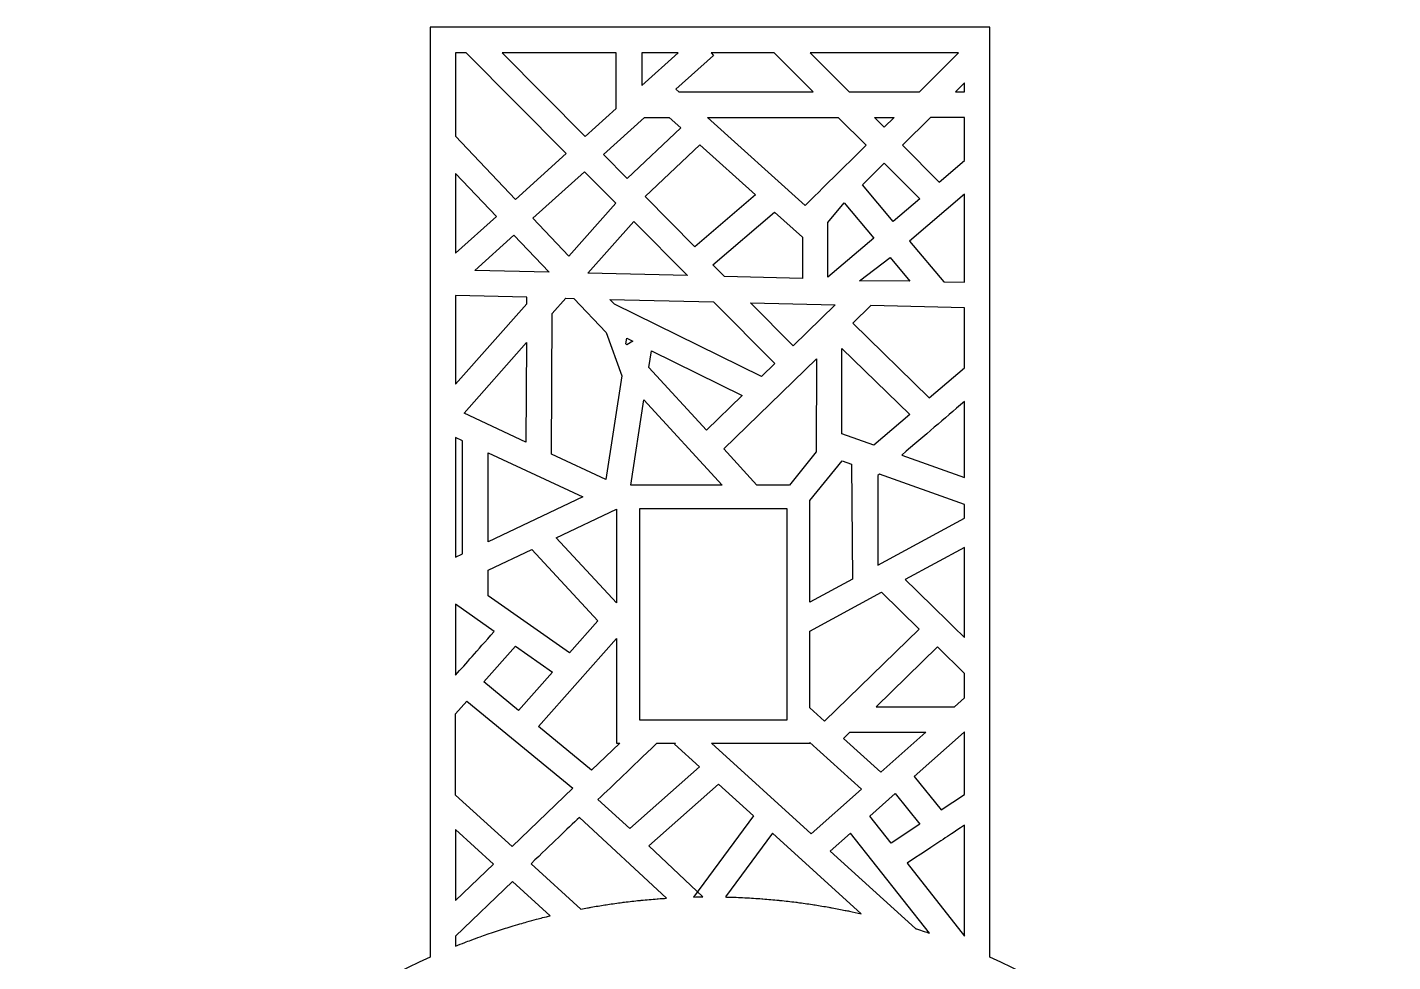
# Model space of a CAD drawing. Header units: centimetres. Extents: x -10.2 to 10.2, y -12.4 to 10.2.
# Drawn here: x -10.16 to -0.21, y 3.44 to 10.24 of the extents above; entities that cross this region are included whole.
import ezdxf

# ---------------------------------------------------------------- set-up
doc = ezdxf.new("R2010")
doc.units = ezdxf.units.CM
doc.header["$MEASUREMENT"] = 0
doc.layers.add('layer 1', color=7, linetype='Continuous')

msp = doc.modelspace()

# ---------------------------------------------------------------- linework, layer by layer
at = {"layer": 'layer 1', "color": 177}
for points, knots in [([(-7.22126, 10.24276), (-7.22126, 10.24276), (-3.14275, 10.24276), (-3.14275, 10.24276), (-3.14275, 10.24276), (-3.14275, 10.24276), (-3.14275, 3.47021), (-3.14275, 3.47021), (-3.14275, 3.47021), (-1.41485, 2.68903), (-0.20747, 0.94812), (-0.20747, -1.06582), (-0.20747, -1.06582), (-0.20747, -3.07975), (-1.41485, -4.82066), (-3.14275, -5.60184), (-3.14275, -5.60184), (-3.14275, -5.60184), (-3.14275, -12.3744), (-3.14275, -12.3744), (-3.14275, -12.3744), (-3.14275, -12.3744), (-7.22126, -12.3744), (-7.22126, -12.3744), (-7.22126, -12.3744), (-7.22126, -12.3744), (-7.22126, -5.60184), (-7.22126, -5.60184), (-7.22126, -5.60184), (-8.94916, -4.82066), (-10.15655, -3.07975), (-10.15655, -1.06582), (-10.15655, -1.06582), (-10.15655, 0.94812), (-8.94916, 2.68903), (-7.22126, 3.47021), (-7.22126, 3.47021), (-7.22126, 3.47021), (-7.22126, 10.24276), (-7.22126, 10.24276)], [0, 0, 0, 0, 0.0909091, 0.0909091, 0.0909091, 0.0909091, 0.1818182, 0.1818182, 0.1818182, 0.1818182, 0.2727273, 0.2727273, 0.2727273, 0.2727273, 0.3636364, 0.3636364, 0.3636364, 0.3636364, 0.4545455, 0.4545455, 0.4545455, 0.4545455, 0.5454545, 0.5454545, 0.5454545, 0.5454545, 0.6363636, 0.6363636, 0.6363636, 0.6363636, 0.7272727, 0.7272727, 0.7272727, 0.7272727, 0.8181818, 0.8181818, 0.8181818, 0.8181818, 1, 1, 1, 1]), ([(-7.03587, 9.45018), (-7.03587, 9.45018), (-7.03587, 10.05738), (-7.03587, 10.05738), (-7.03587, 10.05738), (-7.03587, 10.05738), (-6.95822, 10.05738), (-6.95822, 10.05738), (-6.95822, 10.05738), (-6.95822, 10.05738), (-6.22915, 9.32315), (-6.22915, 9.32315), (-6.22915, 9.32315), (-6.22915, 9.32315), (-6.59998, 8.98903), (-6.59998, 8.98903), (-6.59998, 8.98903), (-6.59998, 8.98903), (-7.03587, 9.45018), (-7.03587, 9.45018)], [0, 0, 0, 0, 0.1666667, 0.1666667, 0.1666667, 0.1666667, 0.3333333, 0.3333333, 0.3333333, 0.3333333, 0.5, 0.5, 0.5, 0.5, 0.6666667, 0.6666667, 0.6666667, 0.6666667, 1, 1, 1, 1]), ([(-6.69559, 10.05738), (-6.69559, 10.05738), (-5.86526, 10.05738), (-5.86526, 10.05738), (-5.86526, 10.05738), (-5.86526, 10.05738), (-5.86526, 9.65101), (-5.86526, 9.65101), (-5.86526, 9.65101), (-5.86526, 9.65101), (-6.09053, 9.44804), (-6.09053, 9.44804), (-6.09053, 9.44804), (-6.09053, 9.44804), (-6.69559, 10.05738), (-6.69559, 10.05738)], [0, 0, 0, 0, 0.2, 0.2, 0.2, 0.2, 0.4, 0.4, 0.4, 0.4, 0.6, 0.6, 0.6, 0.6, 1, 1, 1, 1]), ([(-5.6789, 10.05738), (-5.6789, 10.05738), (-5.41425, 10.05738), (-5.41425, 10.05738), (-5.41425, 10.05738), (-5.41425, 10.05738), (-5.6789, 9.81893), (-5.6789, 9.81893), (-5.6789, 9.81893), (-5.6789, 9.81893), (-5.6789, 10.05738), (-5.6789, 10.05738)], [0, 0, 0, 0, 0.25, 0.25, 0.25, 0.25, 0.5, 0.5, 0.5, 0.5, 1, 1, 1, 1]), ([(-5.17453, 10.05738), (-5.17453, 10.05738), (-4.714, 10.05738), (-4.714, 10.05738), (-4.714, 10.05738), (-4.714, 10.05738), (-4.43004, 9.77297), (-4.43004, 9.77297), (-4.43004, 9.77297), (-4.7561, 9.77297), (-5.08215, 9.77297), (-5.40821, 9.77297), (-5.40821, 9.77297), (-5.40821, 9.77297), (-5.42989, 9.79245), (-5.42989, 9.79245), (-5.42989, 9.79245), (-5.42989, 9.79245), (-5.1572, 10.03814), (-5.1572, 10.03814), (-5.1572, 10.03814), (-5.1572, 10.03814), (-5.17453, 10.05738), (-5.17453, 10.05738)], [0, 0, 0, 0, 0.1428571, 0.1428571, 0.1428571, 0.1428571, 0.2857143, 0.2857143, 0.2857143, 0.2857143, 0.4285714, 0.4285714, 0.4285714, 0.4285714, 0.5714286, 0.5714286, 0.5714286, 0.5714286, 0.7142857, 0.7142857, 0.7142857, 0.7142857, 1, 1, 1, 1]), ([(-4.45203, 10.05738), (-4.45203, 10.05738), (-3.37034, 10.05738), (-3.37034, 10.05738), (-3.37034, 10.05738), (-3.37034, 10.05738), (-3.65431, 9.77297), (-3.65431, 9.77297), (-3.65431, 9.77297), (-3.82556, 9.77297), (-3.99681, 9.77297), (-4.16806, 9.77297), (-4.16806, 9.77297), (-4.16806, 9.77297), (-4.45203, 10.05738), (-4.45203, 10.05738)], [0, 0, 0, 0, 0.2, 0.2, 0.2, 0.2, 0.4, 0.4, 0.4, 0.4, 0.6, 0.6, 0.6, 0.6, 1, 1, 1, 1]), ([(-3.32814, 9.83727), (-3.32814, 9.83727), (-3.32814, 9.77297), (-3.32814, 9.77297), (-3.32814, 9.77297), (-3.34954, 9.77297), (-3.37094, 9.77297), (-3.39234, 9.77297), (-3.39234, 9.77297), (-3.39234, 9.77297), (-3.32814, 9.83727), (-3.32814, 9.83727)], [0, 0, 0, 0, 0.25, 0.25, 0.25, 0.25, 0.5, 0.5, 0.5, 0.5, 1, 1, 1, 1]), ([(-5.78651, 9.14187), (-5.78651, 9.14187), (-5.39516, 9.51067), (-5.39516, 9.51067), (-5.39516, 9.51067), (-5.39516, 9.51067), (-5.47966, 9.58661), (-5.47966, 9.58661), (-5.47966, 9.58661), (-5.47966, 9.58661), (-5.65834, 9.58661), (-5.65834, 9.58661), (-5.65834, 9.58661), (-5.65834, 9.58661), (-5.95907, 9.31565), (-5.95907, 9.31565), (-5.95907, 9.31565), (-5.95907, 9.31565), (-5.78651, 9.14187), (-5.78651, 9.14187)], [0, 0, 0, 0, 0.1666667, 0.1666667, 0.1666667, 0.1666667, 0.3333333, 0.3333333, 0.3333333, 0.3333333, 0.5, 0.5, 0.5, 0.5, 0.6666667, 0.6666667, 0.6666667, 0.6666667, 1, 1, 1, 1]), ([(-4.48765, 8.94563), (-4.289, 9.14225), (-4.23474, 9.19596), (-4.04466, 9.3841), (-4.04466, 9.3841), (-4.04466, 9.3841), (-4.24719, 9.58661), (-4.24719, 9.58661), (-4.24719, 9.58661), (-4.24719, 9.58661), (-5.20085, 9.58661), (-5.20085, 9.58661), (-5.20085, 9.58661), (-5.20085, 9.58661), (-4.48765, 8.94563), (-4.48765, 8.94563)], [0, 0, 0, 0, 0.2, 0.2, 0.2, 0.2, 0.4, 0.4, 0.4, 0.4, 0.6, 0.6, 0.6, 0.6, 1, 1, 1, 1]), ([(-3.91221, 9.5152), (-3.91221, 9.5152), (-3.84006, 9.58661), (-3.84006, 9.58661), (-3.84006, 9.58661), (-3.84006, 9.58661), (-3.98362, 9.58661), (-3.98362, 9.58661), (-3.98362, 9.58661), (-3.98362, 9.58661), (-3.91221, 9.5152), (-3.91221, 9.5152)], [0, 0, 0, 0, 0.25, 0.25, 0.25, 0.25, 0.5, 0.5, 0.5, 0.5, 1, 1, 1, 1]), ([(-3.32814, 9.58661), (-3.32814, 9.58661), (-3.32814, 9.2722), (-3.32814, 9.2722), (-3.32814, 9.2722), (-3.32814, 9.2722), (-3.51202, 9.11507), (-3.51202, 9.11507), (-3.51202, 9.11507), (-3.51202, 9.11507), (-3.78042, 9.38344), (-3.78042, 9.38344), (-3.78042, 9.38344), (-3.78042, 9.38344), (-3.57515, 9.58661), (-3.57515, 9.58661), (-3.57515, 9.58661), (-3.57515, 9.58661), (-3.32814, 9.58661), (-3.32814, 9.58661)], [0, 0, 0, 0, 0.1666667, 0.1666667, 0.1666667, 0.1666667, 0.3333333, 0.3333333, 0.3333333, 0.3333333, 0.5, 0.5, 0.5, 0.5, 0.6666667, 0.6666667, 0.6666667, 0.6666667, 1, 1, 1, 1]), ([(-5.25607, 9.38567), (-5.25607, 9.38567), (-5.65515, 9.00958), (-5.65515, 9.00958), (-5.65515, 9.00958), (-5.65515, 9.00958), (-5.29217, 8.64404), (-5.29217, 8.64404), (-5.29217, 8.64404), (-5.29217, 8.64404), (-4.85066, 9.02131), (-4.85066, 9.02131), (-4.85066, 9.02131), (-4.85066, 9.02131), (-5.25607, 9.38567), (-5.25607, 9.38567)], [0, 0, 0, 0, 0.2, 0.2, 0.2, 0.2, 0.4, 0.4, 0.4, 0.4, 0.6, 0.6, 0.6, 0.6, 1, 1, 1, 1]), ([(-7.03587, 8.59629), (-7.03587, 8.59629), (-7.03587, 9.17888), (-7.03587, 9.17888), (-7.03587, 9.17888), (-7.03587, 9.17888), (-6.73847, 8.86425), (-6.73847, 8.86425), (-6.73847, 8.86425), (-6.73847, 8.86425), (-7.03587, 8.59629), (-7.03587, 8.59629)], [0, 0, 0, 0, 0.25, 0.25, 0.25, 0.25, 0.5, 0.5, 0.5, 0.5, 1, 1, 1, 1]), ([(-5.86917, 8.96063), (-5.86917, 8.96063), (-6.09769, 9.19076), (-6.09769, 9.19076), (-6.09769, 9.19076), (-6.09769, 9.19076), (-6.47193, 8.85356), (-6.47193, 8.85356), (-6.47193, 8.85356), (-6.47193, 8.85356), (-6.20963, 8.57608), (-6.20963, 8.57608), (-6.20963, 8.57608), (-6.20963, 8.57608), (-5.86917, 8.96063), (-5.86917, 8.96063)], [0, 0, 0, 0, 0.2, 0.2, 0.2, 0.2, 0.4, 0.4, 0.4, 0.4, 0.6, 0.6, 0.6, 0.6, 1, 1, 1, 1]), ([(-3.91287, 9.25234), (-3.91287, 9.25234), (-4.07036, 9.09645), (-4.07036, 9.09645), (-4.07036, 9.09645), (-4.07036, 9.09645), (-3.84679, 8.82902), (-3.84679, 8.82902), (-3.84679, 8.82902), (-3.84679, 8.82902), (-3.65414, 8.99363), (-3.65414, 8.99363), (-3.65414, 8.99363), (-3.65414, 8.99363), (-3.91287, 9.25234), (-3.91287, 9.25234)], [0, 0, 0, 0, 0.2, 0.2, 0.2, 0.2, 0.4, 0.4, 0.4, 0.4, 0.6, 0.6, 0.6, 0.6, 1, 1, 1, 1]), ([(-4.32282, 8.61772), (-4.32282, 8.61772), (-4.32282, 8.42225), (-4.32282, 8.42225), (-4.32282, 8.42225), (-4.32282, 8.42225), (-3.98848, 8.70794), (-3.98848, 8.70794), (-3.98848, 8.70794), (-3.98848, 8.70794), (-4.20328, 8.96489), (-4.20328, 8.96489), (-4.20328, 8.96489), (-4.20328, 8.96489), (-4.32263, 8.82085), (-4.32263, 8.82085), (-4.32263, 8.82085), (-4.32263, 8.82085), (-4.32282, 8.61772), (-4.32282, 8.61772)], [0, 0, 0, 0, 0.1666667, 0.1666667, 0.1666667, 0.1666667, 0.3333333, 0.3333333, 0.3333333, 0.3333333, 0.5, 0.5, 0.5, 0.5, 0.6666667, 0.6666667, 0.6666667, 0.6666667, 1, 1, 1, 1]), ([(-3.32814, 9.02708), (-3.32814, 9.02708), (-3.32814, 8.38506), (-3.32814, 8.38506), (-3.32814, 8.38506), (-3.32814, 8.38506), (-3.4787, 8.38871), (-3.4787, 8.38871), (-3.4787, 8.38871), (-3.4787, 8.38871), (-3.72726, 8.68604), (-3.72726, 8.68604), (-3.72726, 8.68604), (-3.72726, 8.68604), (-3.32814, 9.02708), (-3.32814, 9.02708)], [0, 0, 0, 0, 0.2, 0.2, 0.2, 0.2, 0.4, 0.4, 0.4, 0.4, 0.6, 0.6, 0.6, 0.6, 1, 1, 1, 1]), ([(-4.50919, 8.41363), (-4.50919, 8.41363), (-4.50919, 8.71441), (-4.50919, 8.71441), (-4.50919, 8.71441), (-4.50919, 8.71441), (-4.71084, 8.89565), (-4.71084, 8.89565), (-4.71084, 8.89565), (-4.71084, 8.89565), (-5.16049, 8.51142), (-5.16049, 8.51142), (-5.16049, 8.51142), (-5.16049, 8.51142), (-5.07702, 8.42736), (-5.07702, 8.42736), (-5.07702, 8.42736), (-5.07702, 8.42736), (-4.50919, 8.41363), (-4.50919, 8.41363)], [0, 0, 0, 0, 0.1666667, 0.1666667, 0.1666667, 0.1666667, 0.3333333, 0.3333333, 0.3333333, 0.3333333, 0.5, 0.5, 0.5, 0.5, 0.6666667, 0.6666667, 0.6666667, 0.6666667, 1, 1, 1, 1]), ([(-5.34612, 8.43387), (-5.34612, 8.43387), (-5.73759, 8.82812), (-5.73759, 8.82812), (-5.73759, 8.82812), (-5.73759, 8.82812), (-6.07111, 8.4514), (-6.07111, 8.4514), (-6.07111, 8.4514), (-6.07111, 8.4514), (-5.34612, 8.43387), (-5.34612, 8.43387)], [0, 0, 0, 0, 0.25, 0.25, 0.25, 0.25, 0.5, 0.5, 0.5, 0.5, 1, 1, 1, 1]), ([(-6.35471, 8.45826), (-6.35471, 8.45826), (-6.61042, 8.72878), (-6.61042, 8.72878), (-6.61042, 8.72878), (-6.61042, 8.72878), (-6.89613, 8.47136), (-6.89613, 8.47136), (-6.89613, 8.47136), (-6.89613, 8.47136), (-6.35471, 8.45826), (-6.35471, 8.45826)], [0, 0, 0, 0, 0.25, 0.25, 0.25, 0.25, 0.5, 0.5, 0.5, 0.5, 1, 1, 1, 1]), ([(-3.72661, 8.3947), (-3.72661, 8.3947), (-3.86895, 8.56496), (-3.86895, 8.56496), (-3.86895, 8.56496), (-3.86895, 8.56496), (-4.09179, 8.39702), (-4.09179, 8.39702), (-4.09179, 8.39702), (-4.09179, 8.39702), (-3.72661, 8.3947), (-3.72661, 8.3947)], [0, 0, 0, 0, 0.25, 0.25, 0.25, 0.25, 0.5, 0.5, 0.5, 0.5, 1, 1, 1, 1]), ([(-7.03587, 7.64284), (-7.03587, 7.64284), (-7.03587, 8.28832), (-7.03587, 8.28832), (-7.03587, 8.28832), (-7.03587, 8.28832), (-6.51703, 8.27577), (-6.51703, 8.27577), (-6.51703, 8.27577), (-6.51703, 8.27577), (-6.51731, 8.22856), (-6.51731, 8.22856), (-6.51731, 8.22856), (-6.51731, 8.22856), (-7.03587, 7.64284), (-7.03587, 7.64284)], [0, 0, 0, 0, 0.2, 0.2, 0.2, 0.2, 0.4, 0.4, 0.4, 0.4, 0.6, 0.6, 0.6, 0.6, 1, 1, 1, 1]), ([(-5.82551, 7.70415), (-5.82551, 7.70415), (-5.93949, 8.01899), (-5.93949, 8.01899), (-5.93949, 8.01899), (-5.93949, 8.01899), (-6.17438, 8.26749), (-6.17438, 8.26749), (-6.17438, 8.26749), (-6.17438, 8.26749), (-6.2327, 8.26889), (-6.2327, 8.26889), (-6.2327, 8.26889), (-6.2327, 8.26889), (-6.33137, 8.15744), (-6.33137, 8.15744), (-6.33137, 8.15744), (-6.33137, 8.15744), (-6.33749, 7.13371), (-6.33749, 7.13371), (-6.33749, 7.13371), (-6.33749, 7.13371), (-5.94156, 6.94836), (-5.94156, 6.94836), (-5.94156, 6.94836), (-5.94156, 6.94836), (-5.82551, 7.70415), (-5.82551, 7.70415)], [0, 0, 0, 0, 0.125, 0.125, 0.125, 0.125, 0.25, 0.25, 0.25, 0.25, 0.375, 0.375, 0.375, 0.375, 0.5, 0.5, 0.5, 0.5, 0.625, 0.625, 0.625, 0.625, 0.75, 0.75, 0.75, 0.75, 1, 1, 1, 1]), ([(-4.71019, 7.79344), (-4.71019, 7.79344), (-5.15645, 8.24287), (-5.15645, 8.24287), (-5.15645, 8.24287), (-5.15645, 8.24287), (-5.91194, 8.26114), (-5.91194, 8.26114), (-5.91194, 8.26114), (-5.91194, 8.26114), (-5.8788, 8.22608), (-5.8788, 8.22608), (-5.8788, 8.22608), (-5.8788, 8.22608), (-4.80692, 7.69934), (-4.80692, 7.69934), (-4.80692, 7.69934), (-4.80692, 7.69934), (-4.71019, 7.79344), (-4.71019, 7.79344)], [0, 0, 0, 0, 0.1666667, 0.1666667, 0.1666667, 0.1666667, 0.3333333, 0.3333333, 0.3333333, 0.3333333, 0.5, 0.5, 0.5, 0.5, 0.6666667, 0.6666667, 0.6666667, 0.6666667, 1, 1, 1, 1]), ([(-4.27096, 8.22145), (-4.27096, 8.22145), (-4.88736, 8.23636), (-4.88736, 8.23636), (-4.88736, 8.23636), (-4.88736, 8.23636), (-4.5766, 7.9234), (-4.5766, 7.9234), (-4.5766, 7.9234), (-4.5766, 7.9234), (-4.27024, 8.22143), (-4.27024, 8.22143), (-4.27024, 8.22143), (-4.27024, 8.22143), (-4.27096, 8.22145), (-4.27096, 8.22145)], [0, 0, 0, 0, 0.2, 0.2, 0.2, 0.2, 0.4, 0.4, 0.4, 0.4, 0.6, 0.6, 0.6, 0.6, 1, 1, 1, 1]), ([(-3.32814, 8.19865), (-3.32814, 8.19865), (-3.32814, 7.76226), (-3.32814, 7.76226), (-3.32814, 7.76226), (-3.32814, 7.76226), (-3.58415, 7.5435), (-3.58415, 7.5435), (-3.58415, 7.5435), (-3.58415, 7.5435), (-4.14168, 8.08651), (-4.14168, 8.08651), (-4.14168, 8.08651), (-4.14168, 8.08651), (-4.00947, 8.21513), (-4.00947, 8.21513), (-4.00947, 8.21513), (-4.00947, 8.21513), (-3.32814, 8.19865), (-3.32814, 8.19865)], [0, 0, 0, 0, 0.1666667, 0.1666667, 0.1666667, 0.1666667, 0.3333333, 0.3333333, 0.3333333, 0.3333333, 0.5, 0.5, 0.5, 0.5, 0.6666667, 0.6666667, 0.6666667, 0.6666667, 1, 1, 1, 1]), ([(-5.79466, 7.93649), (-5.79466, 7.93649), (-5.78746, 7.92866), (-5.78746, 7.92866), (-5.78746, 7.92866), (-5.78746, 7.92866), (-5.74523, 7.95611), (-5.74523, 7.95611), (-5.74523, 7.95611), (-5.74523, 7.95611), (-5.78839, 7.97732), (-5.78839, 7.97732), (-5.78839, 7.97732), (-5.78839, 7.97732), (-5.79466, 7.93649), (-5.79466, 7.93649)], [0, 0, 0, 0, 0.2, 0.2, 0.2, 0.2, 0.4, 0.4, 0.4, 0.4, 0.6, 0.6, 0.6, 0.6, 1, 1, 1, 1]), ([(-6.519, 7.94552), (-6.519, 7.94552), (-6.97395, 7.43165), (-6.97395, 7.43165), (-6.97395, 7.43165), (-6.97395, 7.43165), (-6.52333, 7.2207), (-6.52333, 7.2207), (-6.52333, 7.2207), (-6.52333, 7.2207), (-6.519, 7.94552), (-6.519, 7.94552)], [0, 0, 0, 0, 0.25, 0.25, 0.25, 0.25, 0.5, 0.5, 0.5, 0.5, 1, 1, 1, 1]), ([(-5.20859, 7.30859), (-5.20859, 7.30859), (-4.94874, 7.56138), (-4.94874, 7.56138), (-4.94874, 7.56138), (-4.94874, 7.56138), (-5.60926, 7.88597), (-5.60926, 7.88597), (-5.60926, 7.88597), (-5.60926, 7.88597), (-5.62791, 7.76459), (-5.62791, 7.76459), (-5.62791, 7.76459), (-5.62791, 7.76459), (-5.20859, 7.30859), (-5.20859, 7.30859)], [0, 0, 0, 0, 0.2, 0.2, 0.2, 0.2, 0.4, 0.4, 0.4, 0.4, 0.6, 0.6, 0.6, 0.6, 1, 1, 1, 1]), ([(-4.22029, 7.90292), (-4.22029, 7.90292), (-4.22029, 7.28248), (-4.22029, 7.28248), (-4.22029, 7.28248), (-4.22029, 7.28248), (-3.98709, 7.19919), (-3.98709, 7.19919), (-3.98709, 7.19919), (-3.98709, 7.19919), (-3.72642, 7.42193), (-3.72642, 7.42193), (-3.72642, 7.42193), (-3.72642, 7.42193), (-4.22029, 7.90292), (-4.22029, 7.90292)], [0, 0, 0, 0, 0.2, 0.2, 0.2, 0.2, 0.4, 0.4, 0.4, 0.4, 0.6, 0.6, 0.6, 0.6, 1, 1, 1, 1]), ([(-4.40665, 7.82874), (-4.40665, 7.82874), (-5.0824, 7.17136), (-5.0824, 7.17136), (-5.0824, 7.17136), (-5.0824, 7.17136), (-4.83966, 6.90739), (-4.83966, 6.90739), (-4.83966, 6.90739), (-4.83966, 6.90739), (-4.60346, 6.90739), (-4.60346, 6.90739), (-4.60346, 6.90739), (-4.60346, 6.90739), (-4.40819, 7.15027), (-4.40819, 7.15027), (-4.40819, 7.15027), (-4.40819, 7.15027), (-4.40665, 7.82874), (-4.40665, 7.82874)], [0, 0, 0, 0, 0.1666667, 0.1666667, 0.1666667, 0.1666667, 0.3333333, 0.3333333, 0.3333333, 0.3333333, 0.5, 0.5, 0.5, 0.5, 0.6666667, 0.6666667, 0.6666667, 0.6666667, 1, 1, 1, 1]), ([(-5.09284, 6.90739), (-5.09284, 6.90739), (-5.66418, 7.52871), (-5.66418, 7.52871), (-5.66418, 7.52871), (-5.66418, 7.52871), (-5.75969, 6.90739), (-5.75969, 6.90739), (-5.75969, 6.90739), (-5.75969, 6.90739), (-5.09284, 6.90739), (-5.09284, 6.90739)], [0, 0, 0, 0, 0.25, 0.25, 0.25, 0.25, 0.5, 0.5, 0.5, 0.5, 1, 1, 1, 1]), ([(-3.32814, 7.51713), (-3.32814, 7.51713), (-3.32814, 6.96383), (-3.32814, 6.96383), (-3.32814, 6.96383), (-3.32814, 6.96383), (-3.78479, 7.12693), (-3.78479, 7.12693), (-3.78479, 7.12693), (-3.60656, 7.27923), (-3.48279, 7.38499), (-3.32814, 7.51713)], [0, 0, 0, 0, 0.25, 0.25, 0.25, 0.25, 0.5, 0.5, 0.5, 0.5, 1, 1, 1, 1]), ([(-7.03587, 6.38323), (-7.03587, 6.38323), (-7.03587, 7.25486), (-7.03587, 7.25486), (-7.03587, 7.25486), (-7.03587, 7.25486), (-6.98502, 7.23106), (-6.98502, 7.23106), (-6.98502, 7.23106), (-6.98502, 7.23106), (-6.98502, 6.40728), (-6.98502, 6.40728), (-6.98502, 6.40728), (-6.98502, 6.40728), (-7.03587, 6.38323), (-7.03587, 6.38323)], [0, 0, 0, 0, 0.2, 0.2, 0.2, 0.2, 0.4, 0.4, 0.4, 0.4, 0.6, 0.6, 0.6, 0.6, 1, 1, 1, 1]), ([(-6.1097, 6.8213), (-6.1097, 6.8213), (-6.79866, 7.14382), (-6.79866, 7.14382), (-6.79866, 7.14382), (-6.79866, 7.14382), (-6.79866, 6.49543), (-6.79866, 6.49543), (-6.79866, 6.49543), (-6.79866, 6.49543), (-6.1097, 6.8213), (-6.1097, 6.8213)], [0, 0, 0, 0, 0.25, 0.25, 0.25, 0.25, 0.5, 0.5, 0.5, 0.5, 1, 1, 1, 1]), ([(-4.21777, 7.08369), (-4.21777, 7.08369), (-4.45339, 6.7965), (-4.45339, 6.7965), (-4.45339, 6.7965), (-4.45339, 6.7965), (-4.45339, 6.05591), (-4.45339, 6.05591), (-4.45339, 6.05591), (-4.45339, 6.05591), (-4.14446, 6.22358), (-4.14446, 6.22358), (-4.14446, 6.22358), (-4.14446, 6.22358), (-4.15041, 7.05963), (-4.15041, 7.05963), (-4.15041, 7.05963), (-4.15041, 7.05963), (-4.21777, 7.08369), (-4.21777, 7.08369)], [0, 0, 0, 0, 0.1666667, 0.1666667, 0.1666667, 0.1666667, 0.3333333, 0.3333333, 0.3333333, 0.3333333, 0.5, 0.5, 0.5, 0.5, 0.6666667, 0.6666667, 0.6666667, 0.6666667, 1, 1, 1, 1]), ([(-3.32814, 6.76594), (-3.32814, 6.76594), (-3.32814, 6.6666), (-3.32814, 6.6666), (-3.32814, 6.6666), (-3.32814, 6.6666), (-3.95809, 6.32472), (-3.95809, 6.32472), (-3.95809, 6.32472), (-3.95809, 6.32472), (-3.95809, 6.97885), (-3.95809, 6.97885), (-3.95809, 6.97885), (-3.95809, 6.97885), (-3.94811, 6.98737), (-3.94811, 6.98737), (-3.94811, 6.98737), (-3.94811, 6.98737), (-3.32814, 6.76594), (-3.32814, 6.76594)], [0, 0, 0, 0, 0.1666667, 0.1666667, 0.1666667, 0.1666667, 0.3333333, 0.3333333, 0.3333333, 0.3333333, 0.5, 0.5, 0.5, 0.5, 0.6666667, 0.6666667, 0.6666667, 0.6666667, 1, 1, 1, 1]), ([(-5.86366, 6.73152), (-5.86366, 6.73152), (-6.3041, 6.5232), (-6.3041, 6.5232), (-6.3041, 6.5232), (-6.3041, 6.5232), (-5.86366, 6.0491), (-5.86366, 6.0491), (-5.86366, 6.0491), (-5.86366, 6.0491), (-5.86366, 6.73152), (-5.86366, 6.73152)], [0, 0, 0, 0, 0.25, 0.25, 0.25, 0.25, 0.5, 0.5, 0.5, 0.5, 1, 1, 1, 1]), ([(-4.62281, 5.19661), (-4.62281, 5.19661), (-4.62281, 5.75192), (-4.62281, 5.75192), (-4.62281, 5.75192), (-4.62281, 5.75192), (-4.62281, 5.96397), (-4.62281, 5.96397), (-4.62281, 5.96397), (-4.62281, 5.96397), (-4.62281, 6.73797), (-4.62281, 6.73797), (-4.62281, 6.73797), (-4.97408, 6.73797), (-5.30014, 6.73797), (-5.69424, 6.73797), (-5.69424, 6.73797), (-5.69424, 6.73797), (-5.69424, 5.38248), (-5.69424, 5.38248), (-5.69424, 5.38248), (-5.69424, 5.38248), (-5.69424, 5.19661), (-5.69424, 5.19661), (-5.69424, 5.19661), (-5.69424, 5.19661), (-4.62281, 5.19661), (-4.62281, 5.19661)], [0, 0, 0, 0, 0.125, 0.125, 0.125, 0.125, 0.25, 0.25, 0.25, 0.25, 0.375, 0.375, 0.375, 0.375, 0.5, 0.5, 0.5, 0.5, 0.625, 0.625, 0.625, 0.625, 0.75, 0.75, 0.75, 0.75, 1, 1, 1, 1]), ([(-6.48083, 6.43961), (-6.48083, 6.43961), (-6.79866, 6.28928), (-6.79866, 6.28928), (-6.79866, 6.28928), (-6.79866, 6.28928), (-6.79866, 6.10106), (-6.79866, 6.10106), (-6.79866, 6.10106), (-6.79866, 6.10106), (-6.20593, 5.68592), (-6.20593, 5.68592), (-6.20593, 5.68592), (-6.20593, 5.68592), (-5.99829, 5.9202), (-5.99829, 5.9202), (-5.99829, 5.9202), (-5.99829, 5.9202), (-6.48083, 6.43961), (-6.48083, 6.43961)], [0, 0, 0, 0, 0.1666667, 0.1666667, 0.1666667, 0.1666667, 0.3333333, 0.3333333, 0.3333333, 0.3333333, 0.5, 0.5, 0.5, 0.5, 0.6666667, 0.6666667, 0.6666667, 0.6666667, 1, 1, 1, 1]), ([(-3.32814, 6.45456), (-3.32814, 6.45456), (-3.32814, 5.797), (-3.32814, 5.797), (-3.32814, 5.797), (-3.4727, 5.93864), (-3.61068, 6.07386), (-3.76001, 6.22018), (-3.76001, 6.22018), (-3.76001, 6.22018), (-3.32814, 6.45456), (-3.32814, 6.45456)], [0, 0, 0, 0, 0.25, 0.25, 0.25, 0.25, 0.5, 0.5, 0.5, 0.5, 1, 1, 1, 1]), ([(-3.65788, 5.85919), (-3.65788, 5.85919), (-3.93137, 6.12718), (-3.93137, 6.12718), (-3.93137, 6.12718), (-3.93137, 6.12718), (-4.45339, 5.84387), (-4.45339, 5.84387), (-4.45339, 5.84387), (-4.45339, 5.84387), (-4.45339, 5.28499), (-4.45339, 5.28499), (-4.45339, 5.28499), (-4.45339, 5.28499), (-4.34732, 5.18849), (-4.34732, 5.18849), (-4.34732, 5.18849), (-4.34732, 5.18849), (-3.65788, 5.85919), (-3.65788, 5.85919)], [0, 0, 0, 0, 0.1666667, 0.1666667, 0.1666667, 0.1666667, 0.3333333, 0.3333333, 0.3333333, 0.3333333, 0.5, 0.5, 0.5, 0.5, 0.6666667, 0.6666667, 0.6666667, 0.6666667, 1, 1, 1, 1]), ([(-7.03587, 5.52296), (-7.03587, 5.52296), (-7.03587, 6.03967), (-7.03587, 6.03967), (-7.03587, 6.03967), (-7.03587, 6.03967), (-6.7538, 5.84211), (-6.7538, 5.84211), (-6.7538, 5.84211), (-6.88838, 5.68984), (-6.95569, 5.61368), (-7.03587, 5.52296)], [0, 0, 0, 0, 0.25, 0.25, 0.25, 0.25, 0.5, 0.5, 0.5, 0.5, 1, 1, 1, 1]), ([(-5.86366, 5.79089), (-5.86366, 5.79089), (-6.43229, 5.14826), (-6.43229, 5.14826), (-6.43229, 5.14826), (-6.43229, 5.14826), (-6.04463, 4.83024), (-6.04463, 4.83024), (-6.04463, 4.83024), (-6.04463, 4.83024), (-5.83868, 5.0272), (-5.83868, 5.0272), (-5.83868, 5.0272), (-5.83868, 5.0272), (-5.86366, 5.0272), (-5.86366, 5.0272), (-5.86366, 5.0272), (-5.86366, 5.0272), (-5.86366, 5.79089), (-5.86366, 5.79089)], [0, 0, 0, 0, 0.1666667, 0.1666667, 0.1666667, 0.1666667, 0.3333333, 0.3333333, 0.3333333, 0.3333333, 0.5, 0.5, 0.5, 0.5, 0.6666667, 0.6666667, 0.6666667, 0.6666667, 1, 1, 1, 1]), ([(-6.57654, 5.26659), (-6.57654, 5.26659), (-6.33014, 5.54539), (-6.33014, 5.54539), (-6.33014, 5.54539), (-6.33014, 5.54539), (-6.60017, 5.73451), (-6.60017, 5.73451), (-6.60017, 5.73451), (-6.60017, 5.73451), (-6.82997, 5.47451), (-6.82997, 5.47451), (-6.82997, 5.47451), (-6.82997, 5.47451), (-6.57654, 5.26659), (-6.57654, 5.26659)], [0, 0, 0, 0, 0.2, 0.2, 0.2, 0.2, 0.4, 0.4, 0.4, 0.4, 0.6, 0.6, 0.6, 0.6, 1, 1, 1, 1]), ([(-3.32814, 5.53609), (-3.32814, 5.53609), (-3.32814, 5.35716), (-3.32814, 5.35716), (-3.32814, 5.35716), (-3.32814, 5.35716), (-3.39979, 5.29362), (-3.39979, 5.29362), (-3.39979, 5.29362), (-3.39979, 5.29362), (-3.97199, 5.29362), (-3.97199, 5.29362), (-3.97199, 5.29362), (-3.97199, 5.29362), (-3.52473, 5.72873), (-3.52473, 5.72873), (-3.52473, 5.72873), (-3.52473, 5.72873), (-3.32814, 5.53609), (-3.32814, 5.53609)], [0, 0, 0, 0, 0.1666667, 0.1666667, 0.1666667, 0.1666667, 0.3333333, 0.3333333, 0.3333333, 0.3333333, 0.5, 0.5, 0.5, 0.5, 0.6666667, 0.6666667, 0.6666667, 0.6666667, 1, 1, 1, 1]), ([(-6.62431, 4.27589), (-6.62431, 4.27589), (-6.18031, 4.70049), (-6.18031, 4.70049), (-6.18031, 4.70049), (-6.18031, 4.70049), (-6.95347, 5.33477), (-6.95347, 5.33477), (-6.95347, 5.33477), (-6.95347, 5.33477), (-7.03587, 5.24154), (-7.03587, 5.24154), (-7.03587, 5.24154), (-7.03587, 5.24154), (-7.03587, 4.65029), (-7.03587, 4.65029), (-7.03587, 4.65029), (-7.03587, 4.65029), (-6.62431, 4.27589), (-6.62431, 4.27589)], [0, 0, 0, 0, 0.1666667, 0.1666667, 0.1666667, 0.1666667, 0.3333333, 0.3333333, 0.3333333, 0.3333333, 0.5, 0.5, 0.5, 0.5, 0.6666667, 0.6666667, 0.6666667, 0.6666667, 1, 1, 1, 1]), ([(-3.60992, 5.10726), (-3.60992, 5.10726), (-4.16356, 5.10726), (-4.16356, 5.10726), (-4.16356, 5.10726), (-4.16356, 5.10726), (-4.20921, 5.06285), (-4.20921, 5.06285), (-4.20921, 5.06285), (-4.20921, 5.06285), (-3.93809, 4.81621), (-3.93809, 4.81621), (-3.93809, 4.81621), (-3.93809, 4.81621), (-3.60992, 5.10726), (-3.60992, 5.10726)], [0, 0, 0, 0, 0.2, 0.2, 0.2, 0.2, 0.4, 0.4, 0.4, 0.4, 0.6, 0.6, 0.6, 0.6, 1, 1, 1, 1]), ([(-3.32814, 5.10726), (-3.32814, 5.10726), (-3.32814, 4.65314), (-3.32814, 4.65314), (-3.32814, 4.65314), (-3.32814, 4.65314), (-3.49692, 4.54141), (-3.49692, 4.54141), (-3.49692, 4.54141), (-3.49692, 4.54141), (-3.69332, 4.7842), (-3.69332, 4.7842), (-3.69332, 4.7842), (-3.69332, 4.7842), (-3.32906, 5.10726), (-3.32906, 5.10726), (-3.32906, 5.10726), (-3.32906, 5.10726), (-3.32814, 5.10726), (-3.32814, 5.10726)], [0, 0, 0, 0, 0.1666667, 0.1666667, 0.1666667, 0.1666667, 0.3333333, 0.3333333, 0.3333333, 0.3333333, 0.5, 0.5, 0.5, 0.5, 0.6666667, 0.6666667, 0.6666667, 0.6666667, 1, 1, 1, 1]), ([(-5.76674, 4.40588), (-5.76674, 4.40588), (-5.25906, 4.85614), (-5.25906, 4.85614), (-5.25906, 4.85614), (-5.25906, 4.85614), (-5.43987, 5.02063), (-5.43987, 5.02063), (-5.43987, 5.02063), (-5.43987, 5.02063), (-5.4339, 5.0272), (-5.4339, 5.0272), (-5.4339, 5.0272), (-5.4339, 5.0272), (-5.56904, 5.0272), (-5.56904, 5.0272), (-5.56904, 5.0272), (-5.769, 4.83597), (-5.88127, 4.72861), (-5.99838, 4.61661), (-5.99838, 4.61661), (-5.99838, 4.61661), (-5.76674, 4.40588), (-5.76674, 4.40588)], [0, 0, 0, 0, 0.1428571, 0.1428571, 0.1428571, 0.1428571, 0.2857143, 0.2857143, 0.2857143, 0.2857143, 0.4285714, 0.4285714, 0.4285714, 0.4285714, 0.5714286, 0.5714286, 0.5714286, 0.5714286, 0.7142857, 0.7142857, 0.7142857, 0.7142857, 1, 1, 1, 1]), ([(-4.44452, 4.36706), (-4.44452, 4.36706), (-4.07832, 4.69184), (-4.07832, 4.69184), (-4.07832, 4.69184), (-4.07832, 4.69184), (-4.45339, 5.03306), (-4.45339, 5.03306), (-4.45339, 5.03306), (-4.45339, 5.03306), (-4.45339, 5.0272), (-4.45339, 5.0272), (-4.45339, 5.0272), (-4.45339, 5.0272), (-5.17016, 5.0272), (-5.17016, 5.0272), (-5.17016, 5.0272), (-5.17016, 5.0272), (-4.44452, 4.36706), (-4.44452, 4.36706)], [0, 0, 0, 0, 0.1666667, 0.1666667, 0.1666667, 0.1666667, 0.3333333, 0.3333333, 0.3333333, 0.3333333, 0.5, 0.5, 0.5, 0.5, 0.6666667, 0.6666667, 0.6666667, 0.6666667, 1, 1, 1, 1]), ([(-5.235, 3.90843), (-5.25731, 3.90819), (-5.27958, 3.90782), (-5.30182, 3.90729), (-5.30182, 3.90729), (-5.30182, 3.90729), (-4.86498, 4.49763), (-4.86498, 4.49763), (-4.86498, 4.49763), (-4.86498, 4.49763), (-5.12042, 4.73001), (-5.12042, 4.73001), (-5.12042, 4.73001), (-5.12042, 4.73001), (-5.6281, 4.27976), (-5.6281, 4.27976), (-5.6281, 4.27976), (-5.6281, 4.27976), (-5.235, 3.90843), (-5.235, 3.90843)], [0, 0, 0, 0, 0.1666667, 0.1666667, 0.1666667, 0.1666667, 0.3333333, 0.3333333, 0.3333333, 0.3333333, 0.5, 0.5, 0.5, 0.5, 0.6666667, 0.6666667, 0.6666667, 0.6666667, 1, 1, 1, 1]), ([(-3.65303, 4.43807), (-3.65303, 4.43807), (-3.83289, 4.66042), (-3.83289, 4.66042), (-3.83289, 4.66042), (-3.83289, 4.66042), (-4.01776, 4.49646), (-4.01776, 4.49646), (-4.01776, 4.49646), (-4.01776, 4.49646), (-3.862, 4.29975), (-3.862, 4.29975), (-3.862, 4.29975), (-3.862, 4.29975), (-3.65303, 4.43807), (-3.65303, 4.43807)], [0, 0, 0, 0, 0.2, 0.2, 0.2, 0.2, 0.4, 0.4, 0.4, 0.4, 0.6, 0.6, 0.6, 0.6, 1, 1, 1, 1]), ([(-5.55986, 3.89442), (-5.56251, 3.89422), (-5.56515, 3.89402), (-5.5678, 3.89381), (-5.5678, 3.89381), (-5.60657, 3.89081), (-5.64521, 3.88736), (-5.68372, 3.88346), (-5.68372, 3.88346), (-5.68755, 3.88308), (-5.69139, 3.88269), (-5.69522, 3.88229), (-5.69522, 3.88229), (-5.7323, 3.87845), (-5.76926, 3.87421), (-5.8061, 3.86955), (-5.8061, 3.86955), (-5.8115, 3.86887), (-5.8169, 3.86818), (-5.8223, 3.86748), (-5.8223, 3.86748), (-5.85747, 3.86292), (-5.89252, 3.85799), (-5.92747, 3.85269), (-5.92747, 3.85269), (-5.93451, 3.85162), (-5.94156, 3.85054), (-5.9486, 3.84944), (-5.9486, 3.84944), (-5.98165, 3.84428), (-6.01459, 3.8388), (-6.04743, 3.83299), (-6.04743, 3.83299), (-6.05633, 3.83141), (-6.06522, 3.82982), (-6.0741, 3.8282), (-6.0741, 3.8282), (-6.09018, 3.82526), (-6.10623, 3.82225), (-6.12226, 3.81916), (-6.12226, 3.81916), (-6.12226, 3.81916), (-6.48613, 4.15018), (-6.48613, 4.15018), (-6.48613, 4.15018), (-6.33154, 4.29801), (-6.22359, 4.40125), (-6.1334, 4.4875), (-6.1334, 4.4875), (-6.1334, 4.4875), (-5.49969, 3.89862), (-5.49969, 3.89862), (-5.49969, 3.89862), (-5.51978, 3.89734), (-5.53983, 3.89594), (-5.55986, 3.89442)], [0, 0, 0, 0, 0.0666667, 0.0666667, 0.0666667, 0.0666667, 0.1333333, 0.1333333, 0.1333333, 0.1333333, 0.2, 0.2, 0.2, 0.2, 0.2666667, 0.2666667, 0.2666667, 0.2666667, 0.3333333, 0.3333333, 0.3333333, 0.3333333, 0.4, 0.4, 0.4, 0.4, 0.4666667, 0.4666667, 0.4666667, 0.4666667, 0.5333333, 0.5333333, 0.5333333, 0.5333333, 0.6, 0.6, 0.6, 0.6, 0.6666667, 0.6666667, 0.6666667, 0.6666667, 0.7333333, 0.7333333, 0.7333333, 0.7333333, 0.8, 0.8, 0.8, 0.8, 0.8666667, 0.8666667, 0.8666667, 0.8666667, 1, 1, 1, 1]), ([(-7.03587, 3.88231), (-7.03587, 3.88231), (-7.03587, 4.39836), (-7.03587, 4.39836), (-7.03587, 4.39836), (-7.03587, 4.39836), (-6.75932, 4.14678), (-6.75932, 4.14678), (-6.75932, 4.14678), (-6.75932, 4.14678), (-7.03587, 3.88231), (-7.03587, 3.88231)], [0, 0, 0, 0, 0.25, 0.25, 0.25, 0.25, 0.5, 0.5, 0.5, 0.5, 1, 1, 1, 1]), ([(-3.32814, 4.42964), (-3.32814, 4.42964), (-3.32814, 3.62242), (-3.32814, 3.62242), (-3.32814, 3.62242), (-3.32814, 3.62242), (-3.74589, 4.15311), (-3.74589, 4.15311), (-3.74589, 4.15311), (-3.43165, 4.36113), (-3.49915, 4.31644), (-3.32814, 4.42964)], [0, 0, 0, 0, 0.25, 0.25, 0.25, 0.25, 0.5, 0.5, 0.5, 0.5, 1, 1, 1, 1]), ([(-4.16646, 3.80404), (-4.17635, 3.80611), (-4.18624, 3.80814), (-4.19616, 3.81015), (-4.19616, 3.81015), (-4.2278, 3.81657), (-4.25955, 3.82268), (-4.29141, 3.82849), (-4.29141, 3.82849), (-4.29941, 3.82994), (-4.30741, 3.83138), (-4.31542, 3.8328), (-4.31542, 3.8328), (-4.34906, 3.83875), (-4.38281, 3.84438), (-4.41667, 3.84965), (-4.41667, 3.84965), (-4.42298, 3.85063), (-4.42929, 3.8516), (-4.4356, 3.85256), (-4.4356, 3.85256), (-4.47106, 3.85794), (-4.50663, 3.86294), (-4.54232, 3.86756), (-4.54232, 3.86756), (-4.5473, 3.86821), (-4.55228, 3.86885), (-4.55727, 3.86948), (-4.55727, 3.86948), (-4.59441, 3.87417), (-4.63167, 3.87846), (-4.66906, 3.88232), (-4.66906, 3.88232), (-4.67265, 3.88269), (-4.67625, 3.88306), (-4.67985, 3.88343), (-4.67985, 3.88343), (-4.71848, 3.88734), (-4.75724, 3.8908), (-4.79613, 3.89381), (-4.79613, 3.89381), (-4.79876, 3.89401), (-4.8014, 3.89422), (-4.80403, 3.89442), (-4.80403, 3.89442), (-4.84384, 3.89744), (-4.88378, 3.89998), (-4.92384, 3.90205), (-4.92384, 3.90205), (-4.92566, 3.90214), (-4.92749, 3.90224), (-4.92931, 3.90233), (-4.92931, 3.90233), (-4.97003, 3.90439), (-5.01088, 3.90595), (-5.05185, 3.90701), (-5.05185, 3.90701), (-5.05324, 3.90705), (-5.05463, 3.90708), (-5.05603, 3.90712), (-5.05603, 3.90712), (-5.06066, 3.90724), (-5.06529, 3.90735), (-5.06992, 3.90745), (-5.06992, 3.90745), (-5.06992, 3.90745), (-4.72654, 4.37169), (-4.72654, 4.37169), (-4.72654, 4.37169), (-4.72654, 4.37169), (-4.08112, 3.78541), (-4.08112, 3.78541), (-4.08112, 3.78541), (-4.10948, 3.79186), (-4.13792, 3.79807), (-4.16646, 3.80404)], [0, 0, 0, 0, 0.05, 0.05, 0.05, 0.05, 0.1, 0.1, 0.1, 0.1, 0.15, 0.15, 0.15, 0.15, 0.2, 0.2, 0.2, 0.2, 0.25, 0.25, 0.25, 0.25, 0.3, 0.3, 0.3, 0.3, 0.35, 0.35, 0.35, 0.35, 0.4, 0.4, 0.4, 0.4, 0.45, 0.45, 0.45, 0.45, 0.5, 0.5, 0.5, 0.5, 0.55, 0.55, 0.55, 0.55, 0.6, 0.6, 0.6, 0.6, 0.65, 0.65, 0.65, 0.65, 0.7, 0.7, 0.7, 0.7, 0.75, 0.75, 0.75, 0.75, 0.8, 0.8, 0.8, 0.8, 0.85, 0.85, 0.85, 0.85, 0.9, 0.9, 0.9, 0.9, 1, 1, 1, 1]), ([(-3.58287, 3.6443), (-3.59559, 3.64864), (-3.60842, 3.65273), (-3.62118, 3.65696), (-3.62118, 3.65696), (-3.63971, 3.66312), (-3.65829, 3.66918), (-3.67692, 3.67513), (-3.67692, 3.67513), (-3.67987, 3.67607), (-3.68279, 3.67706), (-3.68573, 3.678), (-3.68573, 3.678), (-3.68573, 3.678), (-4.30587, 4.24093), (-4.30587, 4.24093), (-4.30587, 4.24093), (-4.30587, 4.24093), (-4.1574, 4.37261), (-4.1574, 4.37261), (-4.1574, 4.37261), (-4.1574, 4.37261), (-3.58287, 3.6443), (-3.58287, 3.6443)], [0, 0, 0, 0, 0.1428571, 0.1428571, 0.1428571, 0.1428571, 0.2857143, 0.2857143, 0.2857143, 0.2857143, 0.4285714, 0.4285714, 0.4285714, 0.4285714, 0.5714286, 0.5714286, 0.5714286, 0.5714286, 0.7142857, 0.7142857, 0.7142857, 0.7142857, 1, 1, 1, 1]), ([(-6.40148, 3.75686), (-6.41602, 3.75317), (-6.43054, 3.74941), (-6.44504, 3.74559), (-6.44504, 3.74559), (-6.46894, 3.73929), (-6.49277, 3.73281), (-6.51653, 3.72617), (-6.51653, 3.72617), (-6.5333, 3.72148), (-6.55004, 3.7167), (-6.56673, 3.71184), (-6.56673, 3.71184), (-6.58838, 3.70554), (-6.60997, 3.69909), (-6.6315, 3.6925), (-6.6315, 3.6925), (-6.6501, 3.68681), (-6.66866, 3.68101), (-6.68716, 3.6751), (-6.68716, 3.6751), (-6.70625, 3.66901), (-6.72528, 3.66281), (-6.74426, 3.6565), (-6.74426, 3.6565), (-6.76491, 3.64963), (-6.7855, 3.64263), (-6.80603, 3.6355), (-6.80603, 3.6355), (-6.82318, 3.62955), (-6.84028, 3.62351), (-6.85734, 3.61737), (-6.85734, 3.61737), (-6.87921, 3.60951), (-6.901, 3.60149), (-6.92273, 3.59333), (-6.92273, 3.59333), (-6.93822, 3.58751), (-6.95368, 3.58161), (-6.9691, 3.57564), (-6.9691, 3.57564), (-6.99143, 3.567), (-7.01369, 3.5582), (-7.03587, 3.54924), (-7.03587, 3.54924), (-7.03587, 3.54924), (-7.03587, 3.62289), (-7.03587, 3.62289), (-7.03587, 3.62289), (-7.03587, 3.62289), (-6.62114, 4.02107), (-6.62114, 4.02107), (-6.62114, 4.02107), (-6.62114, 4.02107), (-6.34585, 3.77063), (-6.34585, 3.77063), (-6.34585, 3.77063), (-6.36443, 3.76614), (-6.38297, 3.76155), (-6.40148, 3.75686)], [0, 0, 0, 0, 0.0625, 0.0625, 0.0625, 0.0625, 0.125, 0.125, 0.125, 0.125, 0.1875, 0.1875, 0.1875, 0.1875, 0.25, 0.25, 0.25, 0.25, 0.3125, 0.3125, 0.3125, 0.3125, 0.375, 0.375, 0.375, 0.375, 0.4375, 0.4375, 0.4375, 0.4375, 0.5, 0.5, 0.5, 0.5, 0.5625, 0.5625, 0.5625, 0.5625, 0.625, 0.625, 0.625, 0.625, 0.6875, 0.6875, 0.6875, 0.6875, 0.75, 0.75, 0.75, 0.75, 0.8125, 0.8125, 0.8125, 0.8125, 0.875, 0.875, 0.875, 0.875, 1, 1, 1, 1])]:
    msp.add_open_spline(points, degree=3, knots=knots, dxfattribs=at)

doc.saveas('drawing.dxf')
